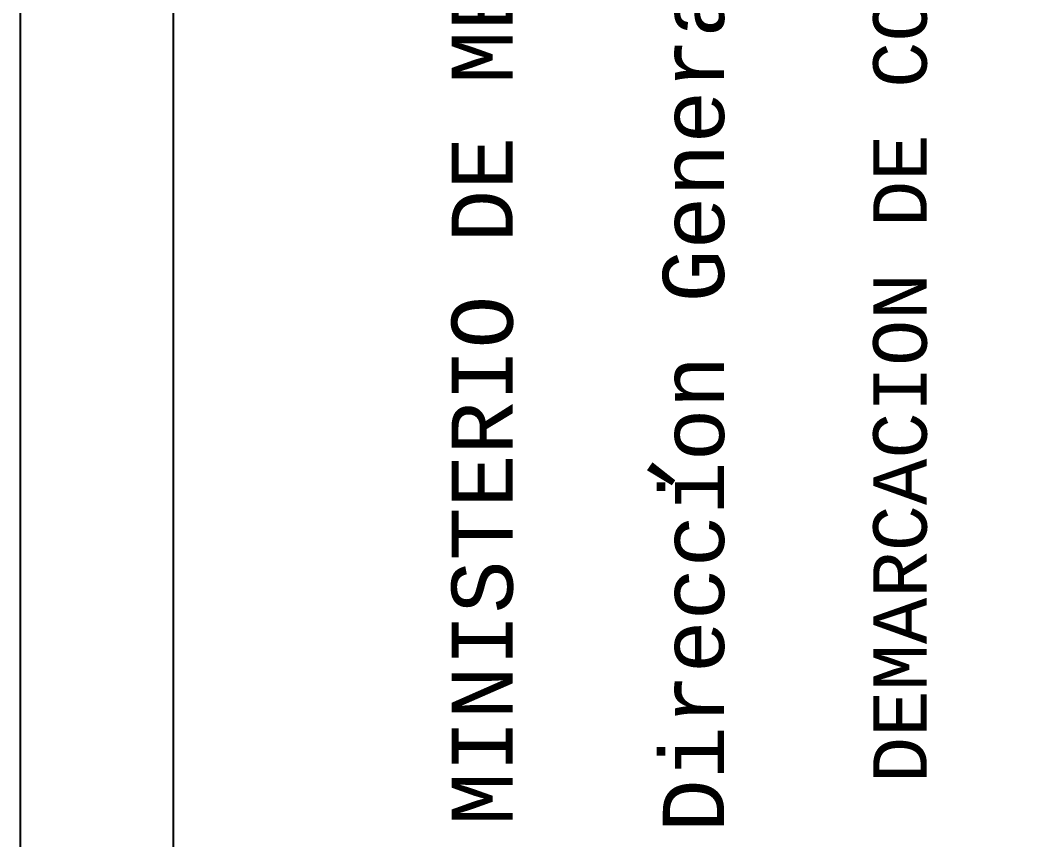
# Model space of a CAD drawing. Extents: x 730354 to 731930, y 4378581 to 4379608.
# Drawn here: x 730354.5 to 730420.1, y 4379457.8 to 4379511.4 of the extents above; entities that cross this region are included whole.
import ezdxf
from ezdxf.enums import TextEntityAlignment as Align

# ---------------------------------------------------------------- set-up
doc = ezdxf.new("R2010")
doc.units = 0
doc.header["$MEASUREMENT"] = 0
doc.layers.get('0').update_dxf_attribs({"linetype": 'CONTINUOUS'})
doc.styles.add('MONOTXT', font='MONOTXT', dxfattribs={"height": 0.2})

msp = doc.modelspace()

# ---------------------------------------------------------------- texts
at = {"color": 7, "linetype": 'CONTINUOUS', "style": 'MONOTXT'}
msp.add_text('DEMARCACION DE COSTAS EN VALENCIA', height=3.5, rotation=90, dxfattribs=at).set_placement((730411.97, 4379511.51), align=Align.MIDDLE)
for s, rotation, p in [('MINISTERIO DE MEDIO AMBIENTE', 90, (730386.68, 4379458.77)), ('Direccion General  de Costas', 90, (730400.48, 4379458.32)), ("'", 55.32916, (730398.26, 4379478.31))]:
    msp.add_text(s, height=4, rotation=rotation, dxfattribs=at).set_placement(p)

# ---------------------------------------------------------------- meshes
at = {"color": 7, "linetype": 'CONTINUOUS'}
mesh = msp.add_polyface(dxfattribs=at)
corners = [(730354.5, 4378581), (730354.5, 4378581), (730354.5, 4378771.962), (730662.5, 4378581), (730354.5, 4378946.493), (730944, 4378581), (730354.5, 4379607.5), (730944, 4379242.007), (730944, 4379607.5)]
mesh.append_faces([[corners[k] for k in face] for face in [(0, 1, 3, 2), (2, 3, 5, 4), (4, 5, 7, 6), (6, 7, 8, 8)]], dxfattribs={"vtx0": -1, "vtx2": -1, "color": 7})
mesh = msp.add_polyface(dxfattribs=at)
corners = [(730364.5, 4379421), (730364.5, 4379421), (730364.5, 4379595.271), (730645.58, 4379421), (730364.5, 4379601.5), (730645.58, 4379427.229), (730645.58, 4379601.5)]
mesh.append_faces([[corners[k] for k in face] for face in [(0, 1, 3, 2), (2, 3, 5, 4), (4, 5, 6, 6)]], dxfattribs={"vtx0": -1, "vtx2": -1, "color": 7})

doc.saveas('drawing.dxf')
